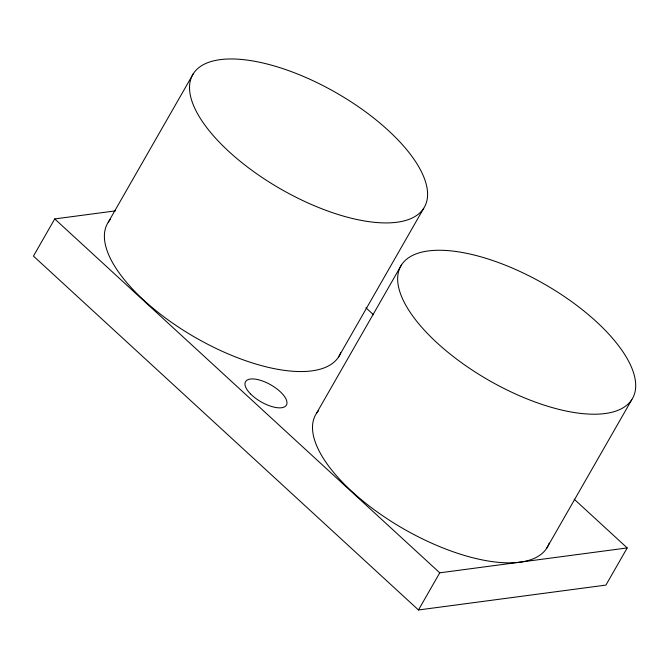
<?xml version="1.0" encoding="UTF-8"?>
<svg xmlns="http://www.w3.org/2000/svg" width="669" height="669" viewBox="0 0 669 669"><rect width="100%" height="100%" fill="white"/><g stroke="black" fill="none" stroke-linecap="round" stroke-linejoin="round"><path stroke-width="1" d="M115.428 210.877L54.733 218.93L33.45 256.093L418.468 609.977L605.922 585.091L627.204 547.936L574.178 499.191M108.269 222.217L193.391 73.582M338.581 356.937L423.711 208.302A133.44 55.552 29.8 0 0 277.075 66.791A133.44 55.552 29.8 0 0 224.868 147.74A133.44 55.552 29.8 0 0 423.711 208.302M316.387 413.509L401.509 264.874M418.468 609.977L439.75 572.823L627.204 547.936M546.698 548.229L631.829 399.594A133.44 55.552 29.8 0 0 485.192 258.083A133.44 55.552 29.8 0 0 432.985 339.024A133.44 55.552 29.8 0 0 631.829 399.594M365.91 307.773L373.595 314.831M54.733 218.93L439.75 572.823M549.174 543.128A133.44 55.552 29.8 0 1 403.424 528.769A133.44 55.552 29.8 0 1 318.653 410.54M340.722 352.73A133.44 55.552 29.8 0 1 194.319 336.917A133.44 55.552 29.8 0 1 110.536 219.248M250.507 393.882A23.549 9.801 29.8 0 0 286.023 405.665A23.549 9.801 29.8 0 0 261.428 380.619A23.549 9.801 29.8 0 0 250.507 393.882"/></g></svg>
